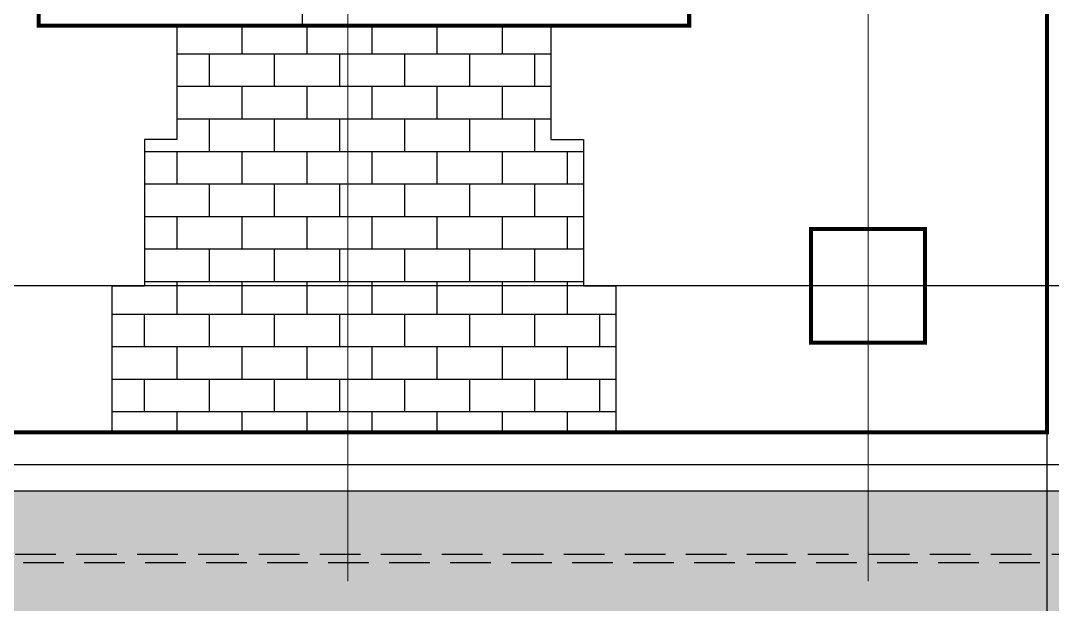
# Model space of a CAD drawing. Header units: metres. Extents: x -22 to 564, y 0 to 143.
# Drawn here: x -12.09 to -5.74, y 32.47 to 36.06 of the extents above; entities that cross this region are included whole.
import ezdxf
from ezdxf.xclip import XClip

# ---------------------------------------------------------------- set-up
doc = ezdxf.new("R2010")
doc.units = ezdxf.units.M
doc.header["$XCLIPFRAME"] = 2
doc.linetypes.add('EJES630', pattern=[6.300000000000001, 5.5, -0.4, 0, -0.4])
doc.linetypes.add('XREF PB NEURO-ONCOLOGIA$0$DASHED2', pattern=[0.375, 0.25, -0.125])
doc.layers.add('EJES', color=11, linetype='EJES630', lineweight=0)
for name, color, linetype in [('XREF  PB CONJ$0$PARQUE', 251, 'Continuous'), ('XREF  PB CONJ$0$REFERENCIA COLUMNAS NEURO', 7, 'Continuous'), ('XREF PB NEURO-ONCOLOGIA$0$COLUMNAS', 6, 'Continuous'), ('XREF PB NEURO-ONCOLOGIA$0$CYCLOTRON', 6, 'Continuous'), ('XREF PB NEURO-ONCOLOGIA$0$LAMINA MULTIPERFORADA', 9, 'Continuous'), ('XREF PB NEURO-ONCOLOGIA$0$NOVIDESA', 11, 'Continuous'), ('XREF PB NEURO-ONCOLOGIA$0$ZANJA', 34, 'Continuous')]:
    doc.layers.add(name, color=color, linetype=linetype)

# ---------------------------------------------------------------- blocks, each defined once
blk = doc.blocks.new('XREF PB NEURO-ONCOLOGIA')
at = {"layer": 'XREF PB NEURO-ONCOLOGIA$0$CYCLOTRON', "true_color": 0x636466}
h = blk.add_hatch(dxfattribs=at)
h.set_pattern_fill('AR-B816', color=251, scale=0.02499999999965935, angle=90, style=0)
h.set_pattern_definition([(90, (0.05167285659430476, 53.92616689667468), (-0.1999999999972748, 1.224646799130666e-17), []), (180, (0.05167285659430476, 53.92616689667468), (-0.1999999999972748, -0.1999999999972748), [0.1999999999972748, -0.1999999999972748])])
h.paths.add_polyline_path([(0.05167285659431586, 53.92616689667468), (0.9516728565708625, 53.92616689667468), (0.9516728565708625, 54.12616689667195), (1.851672856558597, 54.1261668966719), (1.851672856558597, 54.32616689666917), (2.551672856554487, 54.32616689666917), (2.551672856546822, 56.62616689663783), (1.851672856558597, 56.62616689663783), (1.851672856558597, 56.82616689663511), (0.9516728565709762, 56.82616689663516), (0.9516728565709762, 57.02616689663244), (0.05167285659442855, 57.02616689663244)])
at = {"layer": 'XREF PB NEURO-ONCOLOGIA$0$COLUMNAS', "const_width": 0.025, "elevation": -3.095922134052766e-07}
blk.add_lwpolyline([(0.6016728565935092, 52.72662631472926), (0.6016728565935092, 52.02662631472926), (1.301672856593509, 52.02662631472926), (1.301672856593509, 52.72662631472926)], close=True, dxfattribs=at)
at = {"layer": 'XREF PB NEURO-ONCOLOGIA$0$CYCLOTRON'}
for p, q in [((0.9516728565709762, 57.02616689663244, -6.543611824071341e-09), (0.05167285658312792, 57.02616689663244, -6.543611824071341e-09)), ((0.9516728565709762, 57.02616689663244, -6.543611824071341e-09), (0.9516728565709762, 56.82616689663516, -6.543611824071341e-09)), ((1.851672856558597, 56.82616689663511, -6.543611824071341e-09), (0.9516728565709762, 56.82616689663516, -6.543611824071341e-09)), ((1.851672856558597, 56.62616689663783, -6.543611824071341e-09), (1.851672856558597, 56.82616689663511, -6.543611824071341e-09)), ((2.551672856550654, 56.62616689663783, -6.543611824071341e-09), (1.851672856558597, 56.62616689663783, -6.543611824071341e-09)), ((2.551672856550654, 54.32616689666917, -6.543611824071341e-09), (1.851672856558597, 54.32616689666917, -6.543611824071341e-09)), ((1.851672856558597, 54.32616689666917, -6.543611824071341e-09), (1.851672856558597, 54.1261668966719, -6.543611824071341e-09)), ((1.851672856558597, 54.1261668966719, -6.543611824071341e-09), (0.9516728565708625, 54.12616689667195, -6.543611824071341e-09)), ((0.9516728565708625, 54.12616689667195, -6.543611824071341e-09), (0.9516728565708625, 53.92616689667468, -6.543611824071341e-09)), ((0.9516728565708625, 53.92616689667468, -6.543611824071341e-09), (0.05167285658312792, 53.92616689667468, -6.543611824071341e-09))]:
    blk.add_line(p, q, dxfattribs=at)
at = {"layer": 'XREF PB NEURO-ONCOLOGIA$0$CYCLOTRON', "color": 1, "const_width": 0.025, "elevation": -6.543611824071341e-09}
for points in [[(7.481084621147106, 54.57616689672954), (6.551672856496184, 54.57616689672962), (6.551672856496355, 57.47616689659805), (2.551672856543989, 57.47616689659808), (2.551672856550455, 53.47616689670262), (8.301075225665963, 53.47616689670256)], [(13.78607522562138, 51.27616689670282), (0.0516728565942195, 51.27616689670218), (0.05167285659453213, 59.87616689656535), (13.78607522562329, 59.87616689656599)]]:
    blk.add_lwpolyline(points, dxfattribs=at)
at = {"layer": 'XREF PB NEURO-ONCOLOGIA$0$LAMINA MULTIPERFORADA', "linetype": 'XREF PB NEURO-ONCOLOGIA$0$DASHED2', "elevation": -3.788107519756481e-07}
for points in [[(-0.7508242374840473, 60.88608470939827), (17.01418018468141, 60.88608470896921), (17.01417997481855, 26.9263646272361), (22.31169424106977, 26.92616439084459), (22.3116988989912, -3.053832481780307), (-0.7508242374840471, -3.053832481815493)], [(-0.7008242374841211, 60.83608470939708), (16.9641801846814, 60.83608470897041), (16.96417997481854, 26.87636766333067), (22.26169424106986, 26.87616742693916), (22.26169889899112, -3.003832481780415), (-0.70082423748405, -3.003832481815416)]]:
    blk.add_lwpolyline(points, close=True, dxfattribs=at)
at = {"layer": 'XREF PB NEURO-ONCOLOGIA$0$NOVIDESA'}
for points, elevation in [([(16.36158167120561, 26.22627733507247), (16.36157053442027, 60.23608217011759), (-0.3082159513753737, 60.2360847089704), (-0.3082203588421492, 32.37616689710002)], -1.515239290790451e-07), ([(-0.1483050609343906, 32.37616689710002), (-0.148300653467615, 60.07616938670713), (16.20165523651251, 60.07616689656536), (16.2016578787443, 26.06617845948854)], -3.678821225123885e-07)]:
    blk.add_lwpolyline(points, dxfattribs=dict(at, elevation=elevation))
at = {"layer": 'XREF PB NEURO-ONCOLOGIA$0$ZANJA'}
blk.add_line((3.58080484503679, 55.85616689668095, -6.543611824071341e-09), (2.551672856550512, 55.85616689668095, -6.543611824071341e-09), dxfattribs=at)
blk = doc.blocks.new('XREF  PB CONJ$0$A$C7782c7fa')
at = {"extrusion": (-0.0007039723777094062, -0.0004954101688450598, 0.9999996294957594)}
for points in [[(-24.34870557843023, 47.97867926639496), (-35.30232108709559, 63.54365167792601)], [(-10.5941874709603, 61.32370710141599), (-36.43358845006404, 43.13961683631998)]]:
    blk.add_lwpolyline(points, dxfattribs=at)
blk = doc.blocks.new('XREF  PB CONJ')
at = {"layer": 'XREF  PB CONJ$0$PARQUE', "true_color": 0x136734}
h = blk.add_hatch(dxfattribs=at)
h.set_pattern_fill('CROSS', color=116, scale=0.02, angle=90)
h.set_pattern_definition([(90, (3.47269850919929e-06, -1.134495164478722e-09), (-0.127, 0.127), [0.0635, -0.1905]), (180, (0.03175347269849738, 0.03174999886550722), (-0.127, -0.127), [0.0635, -0.1905])])
edge = h.paths.add_edge_path()
edge.add_line((3.588273884761195, 104.6056329675487), (1.693567348087377, 104.368414600203))
edge.add_line((1.693567348087377, 104.368414600203), (2.478413261416573, 17.6083114474842))
edge.add_line((2.478413261416573, 17.6083114474842), (97.73099784695039, 17.93364224989173))
edge.add_arc((97.72473773924645, 19.23699778405991), 1.303370567948849, 270.2751935164262, 363.1005824932409)
edge.add_line((99.02620032972227, 19.30749574847924), (96.47620657157161, 19.30775949090481))
edge.add_line((96.47620657157161, 19.30775949090481), (96.6019833345069, 20.22399055472704))
edge.add_line((96.6019833345069, 20.22399055472704), (62.41283278945434, 20.22399055472704))
edge.add_arc((58.63294357442533, 24.65353201144387), 5.823091961721518, 229.5246648947452, 310.4753351052547, ccw=False)
edge.add_line((54.85305435939631, 20.22399055472704), (26.25265249313152, 20.21884310181645))
edge.add_line((26.25265249313152, 20.21884310181645), (4.283676938971102, 20.0304150349891))
edge.add_line((4.283676938971102, 20.0304150349891), (4.055006226456849, 46.69129838843256))
edge.add_line((4.055006226456849, 46.69129838843256), (2.38805395115935, 46.69120345470009))
edge.add_line((2.38805395115935, 46.69120345470009), (2.388055523748065, 54.80329825617565))
edge.add_line((2.388055523748065, 54.80329825617565), (3.985428701204579, 54.80339225640635))
edge.add_line((3.985428701204579, 54.80339225640635), (3.746434588130871, 82.6678883292065))
edge.add_line((3.746434588130871, 82.6678883292065), (3.618468547986073, 95.25564107650885))
edge.add_line((3.618468547986073, 95.25564107650885), (3.588273884761195, 104.6056329675487))
at = {"layer": 'XREF  PB CONJ$0$REFERENCIA COLUMNAS NEURO', "color": 1, "lineweight": 5, "rotation": 325.356105481422}
blk.add_blockref('XREF  PB CONJ$0$A$C7782c7fa', (-2.134345569784017, 17.40796619679772), dxfattribs=at)

msp = doc.modelspace()

# ---------------------------------------------------------------- block references
at = {"rotation": 90}
msp.add_blockref('XREF PB NEURO-ONCOLOGIA', (45.50103430479959, 33.47338030589329), dxfattribs=at)

# ---------------------------------------------------------------- next in the draw order: block references
ref = msp.add_blockref('XREF  PB CONJ', (67.89759845613122, 28.71000047223473, -5.303350527645168e-07), dxfattribs=dict(rotation=89.50849308405942))
XClip(ref).set_block_clipping_path([(-2.936402334019082, 82.9334608568603), (21.125027070724016, 82.93346085686031), (21.125027070724016, 49.039758686304495), (26.62967078853572, 49.039758686304495), (26.628401842942417, 17.471242249806586), (-2.853178747606947, 17.434198970088005)])

# ---------------------------------------------------------------- next in the draw order: linework, layer by layer
at = {"layer": 'EJES'}
for p, q in [((-5.775592009929541, 32.60990168020713), (-5.775132591903374, 60.36525219000642)), ((-10.07467317375056, 32.6099016802071), (-10.07467317375081, 59.05005448050535)), ((-6.875592009929536, 32.60990168020712), (-6.875592009929806, 59.05005448050538)), ((-6.057998030590159, 34.42505305228154), (-16.36339215258628, 34.42505316248679)), ((-5.881348346483936, 33.52505305974164), (-18.2156288629929, 33.52505316872336))]:
    msp.add_line(p, q, dxfattribs=at)

doc.saveas('drawing.dxf')
